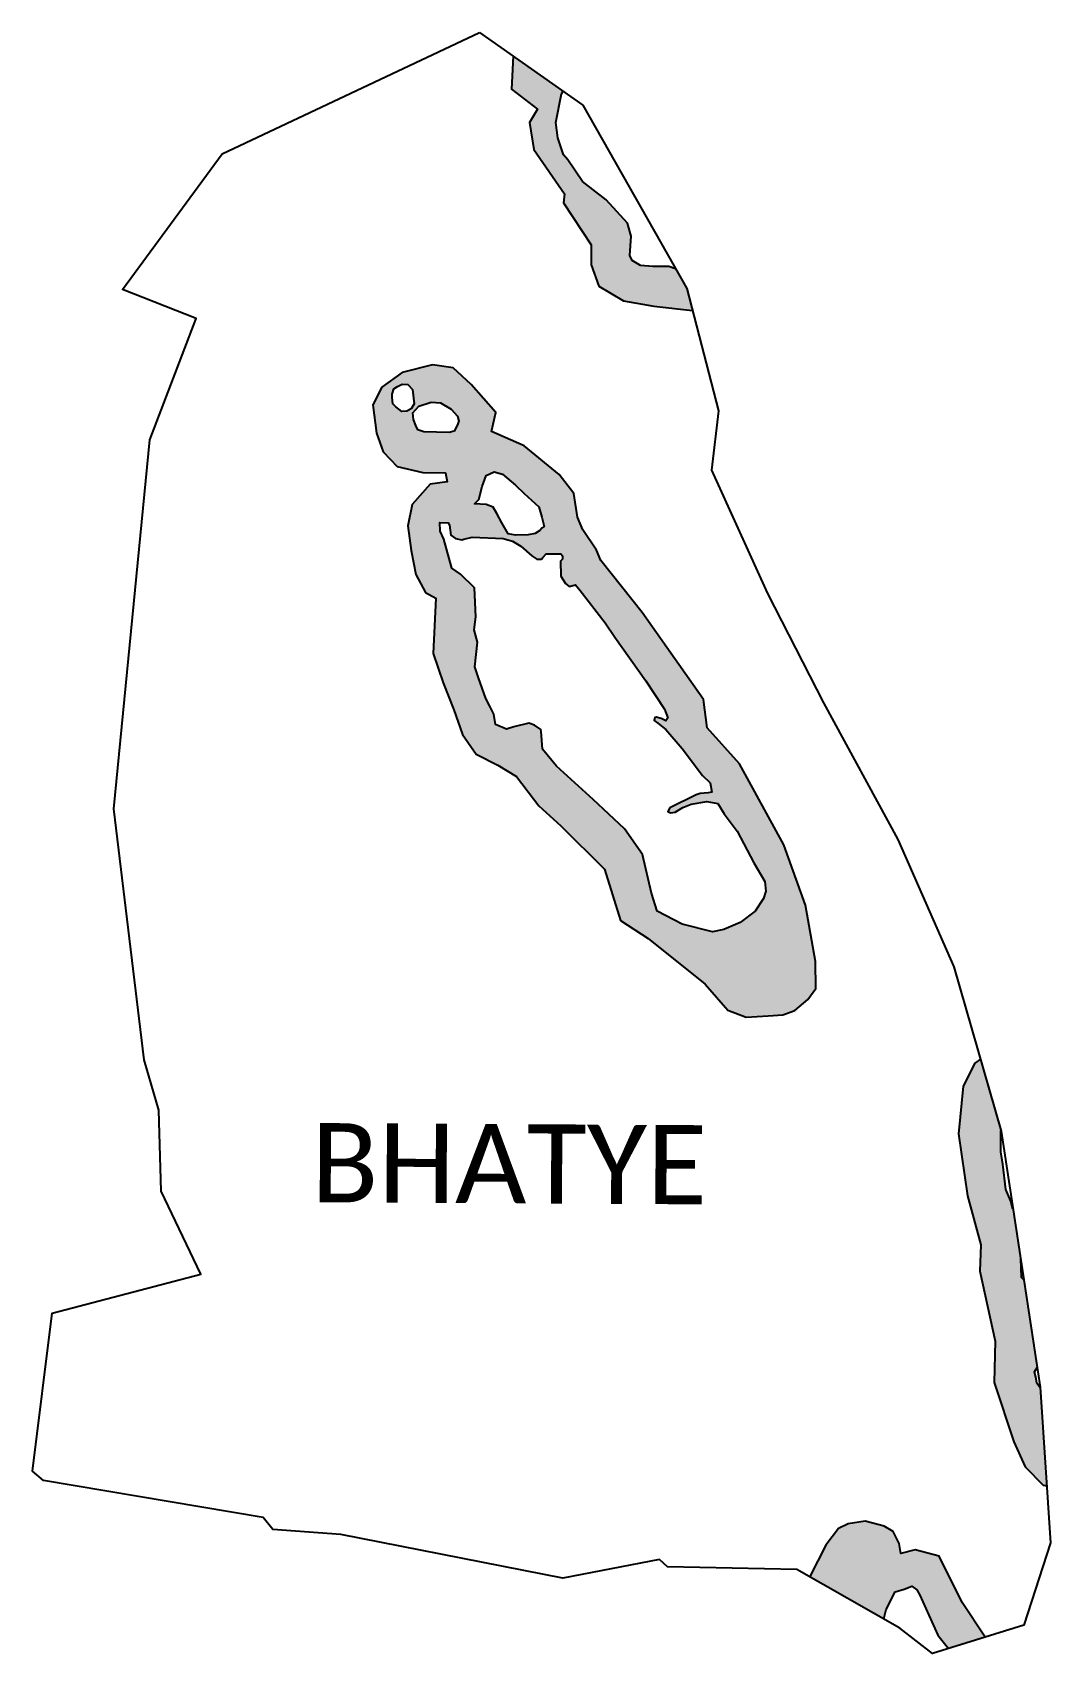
# Model space of a CAD drawing. Header units: metres. Extents: x 318439 to 319778, y 1876233 to 1878364.
import ezdxf

# ---------------------------------------------------------------- set-up
doc = ezdxf.new("R2010")
doc.units = ezdxf.units.M
for name, color, linetype in [('MANGROOVE BUFFER ZONE', 120, 'Continuous'), ('village', 3, 'Continuous'), ('VILLAGE NAME', 250, 'Continuous')]:
    doc.layers.add(name, color=color, linetype=linetype)
doc.styles.get("Standard").update_dxf_attribs({"font": 'simplex.shx'})

msp = doc.modelspace()

# ---------------------------------------------------------------- hatches: boundary and pattern name
at = {"layer": 'MANGROOVE BUFFER ZONE'}
h = msp.add_hatch(dxfattribs=at)
h.set_pattern_fill('GRASS', color=256)
h.paths.add_polyline_path([(319240.7, 1877601.3), (319186.2, 1877669.6), (319180.6, 1877683.3), (319162.6, 1877709.9), (319155.5, 1877726.6), (319150.8, 1877757.9), (319131.7, 1877783), (319085.5, 1877820.3), (319042.5, 1877839.4), (319048.5, 1877864.5), (319015.8, 1877900.9), (318992.4, 1877923), (318965, 1877926.9), (318925.3, 1877917), (318898.4, 1877897.6), (318886.7, 1877874.4), (318891.6, 1877837.1), (318900.3, 1877812.5), (318918.6, 1877793.3), (318952.4, 1877785.6), (318982.4, 1877784.9), (318984.2, 1877773.2), (318961.9, 1877770.2), (318938.4, 1877743.3), (318932.6, 1877715.2), (318937, 1877682.9), (318943.4, 1877651.5), (318956, 1877627.5), (318969.3, 1877620.3), (318966, 1877547.4), (318979, 1877508.9), (318993.3, 1877473.6), (319004.7, 1877440.8), (319022.7, 1877415), (319050.8, 1877400.7), (319075.6, 1877385.8), (319104.9, 1877347.4), (319133.6, 1877321.1), (319191.2, 1877264.1), (319212.3, 1877196.6), (319248.8, 1877172.8), (319323.5, 1877112.8), (319353.3, 1877078.8), (319377.4, 1877069.6), (319406.5, 1877071.1), (319425.7, 1877072.5), (319441.5, 1877078.3), (319458.7, 1877092.6), (319469, 1877107), (319468.4, 1877142.6), (319455.5, 1877216.5), (319427, 1877295.9), (319368.5, 1877402.6), (319326.4, 1877449.6), (319321.5, 1877486.9)])
h.paths.add_polyline_path([(319020.9, 1877530.1), (319024.1, 1877562.5), (319020, 1877578.7), (319022, 1877595.5), (319020.4, 1877633.9), (319001.8, 1877651.9), (318990.7, 1877659.8), (318980, 1877698), (318975, 1877708.4), (318974.6, 1877719.6), (318985.9, 1877719.3), (318987.5, 1877716.4), (318989.1, 1877702.9), (318995.2, 1877698.6), (319003.6, 1877696.7), (319006.3, 1877697.6), (319017.2, 1877700.6), (319057.8, 1877698.7), (319070.1, 1877695.1), (319081.3, 1877688.8), (319095.7, 1877675.7), (319102.4, 1877671.7), (319108.3, 1877671.3), (319110, 1877673.6), (319114.4, 1877678.3), (319133.8, 1877678.3), (319136.1, 1877676), (319135.9, 1877671.6), (319133.3, 1877669), (319134, 1877649.2), (319140, 1877639.5), (319144.9, 1877635.6), (319153.3, 1877637.6), (319159.3, 1877630.4), (319191.9, 1877588), (319205, 1877569.1), (319245.6, 1877511.5), (319269.9, 1877474.4), (319274.5, 1877462.8), (319271.8, 1877458.9), (319265.6, 1877462.2), (319259.2, 1877464), (319257.2, 1877463.2), (319256.6, 1877459.2), (319261.4, 1877455.9), (319271.8, 1877447.6), (319293.4, 1877422.8), (319320.2, 1877387.1), (319330.1, 1877377.6), (319332.2, 1877365.2), (319327.5, 1877364.2), (319316.9, 1877363.5), (319311.8, 1877361.5), (319276.9, 1877344.7), (319274.6, 1877340), (319278, 1877338), (319284, 1877338.9), (319294.3, 1877345.2), (319305, 1877349.5), (319325.8, 1877352.9), (319340.1, 1877350.3), (319348.4, 1877336.7), (319365.5, 1877314), (319387.4, 1877272.5), (319401.8, 1877247.8), (319403.1, 1877235), (319400.2, 1877225.3), (319389.4, 1877208.8), (319369.6, 1877193.9), (319348, 1877184.5), (319333.4, 1877181.5), (319293.4, 1877191.5), (319260.5, 1877208.6), (319252.9, 1877232.6), (319241.2, 1877283.1), (319217.7, 1877316.8), (319176.2, 1877355.6), (319128.2, 1877399.4), (319109.5, 1877421.9), (319107.8, 1877445.1), (319107.6, 1877447.8), (319099, 1877453.5), (319091.7, 1877455.7), (319071.9, 1877451), (319062.5, 1877448.1), (319048.1, 1877454.2), (319045.8, 1877467.9), (319040.5, 1877478.4), (319035.4, 1877488.4), (319025.6, 1877515.7)], flags=16)
h.paths.add_polyline_path([(319064.4, 1877704.8), (319056.4, 1877719.1), (319049.6, 1877731.7), (319044.7, 1877739.7), (319035.5, 1877743.4), (319020.4, 1877744.3), (319026.1, 1877749.8), (319030.5, 1877766.9), (319035.6, 1877781.3), (319046.1, 1877786.5), (319057.3, 1877783.1), (319074.1, 1877768.8), (319085.6, 1877757.7), (319105, 1877740.5), (319108.8, 1877726.9), (319112, 1877714.5), (319109.2, 1877712.8), (319106.3, 1877709.1), (319100.1, 1877705.3), (319090.8, 1877703.4), (319074.3, 1877702.9)], flags=16)
h.paths.add_polyline_path([(318987, 1877838), (318953.6, 1877838.9), (318945.8, 1877841.3), (318943, 1877847.2), (318940.2, 1877855.1), (318939.1, 1877863.8), (318947.1, 1877872.5), (318963.5, 1877878), (318975.7, 1877877.1), (318989.7, 1877868.9), (318997.8, 1877859.5), (318999.5, 1877853), (318997.6, 1877847.4), (318993.4, 1877839.8)], flags=16)
h.paths.add_polyline_path([(318931.5, 1877866.1), (318924.7, 1877865.7), (318916.7, 1877871.8), (318912.8, 1877875.7), (318912, 1877883.9), (318912.2, 1877888.5), (318914.2, 1877895.6), (318919.1, 1877898.6), (318925.2, 1877901.4), (318932.5, 1877901), (318938.8, 1877894.7), (318941.1, 1877875.6), (318937.1, 1877869.3)], flags=16)
h.paths.add_polyline_path([(319631.1, 1876360.9), (319599.5, 1876369), (319580.8, 1876364.6), (319578.8, 1876377.6), (319570.6, 1876393.3), (319559, 1876400.5), (319534.1, 1876406.7), (319511.4, 1876403.6), (319498.9, 1876397.3), (319482, 1876375.4), (319460.9, 1876333.7), (319558.6, 1876278.3), (319561.6, 1876290.8), (319573.5, 1876314), (319585.1, 1876317.4), (319595.3, 1876321.4), (319601.8, 1876316.8), (319605.8, 1876309.8), (319629.6, 1876257), (319643.5, 1876239.3), (319691.7, 1876254.3), (319661.3, 1876300.1)])
h.paths.add_polyline_path([(319742.2, 1876724.6), (319739.3, 1876727.2), (319738.5, 1876749), (319728.1, 1876817.4), (319725.2, 1876827.7), (319718.9, 1876843), (319714.9, 1876876), (319712.3, 1876892.3), (319712.3, 1876920.4), (319685.4, 1877014.1), (319678.1, 1877008.8), (319662.7, 1876978.9), (319656.5, 1876916.2), (319668.4, 1876834.5), (319685.9, 1876770), (319684.8, 1876735.7), (319705, 1876643.7), (319703.5, 1876589.2), (319729.3, 1876511), (319744.3, 1876478.3), (319768.1, 1876454.2), (319772.6, 1876453.2), (319763.8, 1876582.2), (319759.7, 1876588.1), (319758.5, 1876594), (319756.7, 1876603.1), (319759.8, 1876609.1)])
h.paths.add_polyline_path([(319143.1, 1878196.3), (319137.3, 1878203.1), (319129.8, 1878225.2), (319127.3, 1878245.4), (319134.6, 1878283.3), (319136.7, 1878286.6), (319071, 1878332.8), (319069.1, 1878289.5), (319103, 1878263.2), (319092.5, 1878245.4), (319098.5, 1878210.1), (319138.8, 1878151.6), (319137.5, 1878140), (319173.7, 1878084.6), (319173.5, 1878058.5), (319183.7, 1878030.2), (319216.4, 1878011.3), (319255.9, 1878003.9), (319306.9, 1877998.6), (319299.4, 1878027.4), (319284.7, 1878053.2), (319275.8, 1878056.4), (319254.9, 1878056.3), (319238.5, 1878057.7), (319227.7, 1878064.1), (319224.5, 1878070.9), (319226.4, 1878096.2), (319221.6, 1878113.2), (319193.2, 1878143.7), (319162.2, 1878167.9)])

# ---------------------------------------------------------------- linework, layer by layer
at = {"color": 3, "flags": 128}
msp.add_lwpolyline([(319026.7, 1878363.9), (319162.7, 1878268.4)], dxfattribs=at)
at = {"layer": 'MANGROOVE BUFFER ZONE', "flags": 128}
for points in [[(319071, 1878332.8), (319069.1, 1878289.5), (319103, 1878263.2), (319092.5, 1878245.4), (319098.5, 1878210.1), (319138.8, 1878151.6), (319137.5, 1878140), (319173.7, 1878084.6), (319173.5, 1878058.5), (319183.7, 1878030.2), (319216.4, 1878011.3), (319255.9, 1878003.9), (319306.9, 1877998.6)], [(319284.7, 1878053.2), (319275.8, 1878056.4), (319254.9, 1878056.3), (319238.5, 1878057.7), (319227.7, 1878064.1), (319224.5, 1878070.9), (319226.4, 1878096.2), (319221.6, 1878113.2), (319193.2, 1878143.7), (319162.2, 1878167.9), (319143.1, 1878196.3), (319137.3, 1878203.1), (319129.8, 1878225.2), (319127.3, 1878245.4), (319134.6, 1878283.3), (319136.7, 1878286.6)], [(319685.4, 1877014.1), (319678.1, 1877008.8), (319662.7, 1876978.9), (319656.5, 1876916.2), (319668.4, 1876834.5), (319685.9, 1876770), (319684.8, 1876735.7), (319705, 1876643.7), (319703.5, 1876589.2), (319729.3, 1876511), (319744.3, 1876478.3), (319768.1, 1876454.2), (319772.6, 1876453.2)], [(319728.1, 1876817.4), (319725.2, 1876827.7), (319718.9, 1876843), (319714.9, 1876876), (319712.3, 1876892.3), (319712.3, 1876920.4)], [(319742.2, 1876724.6), (319739.3, 1876727.2), (319738.4, 1876751.9)], [(319763.8, 1876582.2), (319759.7, 1876588.1), (319758.5, 1876594), (319756.7, 1876603.1), (319759.8, 1876609.1)], [(319691.7, 1876254.3), (319661.3, 1876300.1), (319631.1, 1876360.9), (319599.5, 1876369), (319580.8, 1876364.6), (319578.8, 1876377.6), (319570.6, 1876393.3), (319559, 1876400.5), (319534.1, 1876406.7), (319511.4, 1876403.6), (319498.9, 1876397.3), (319482, 1876375.4), (319461.1, 1876334.1), (319460.8, 1876333.7)], [(319558.6, 1876278.3), (319561.6, 1876290.8), (319573.5, 1876314), (319585.1, 1876317.4), (319595.3, 1876321.4), (319601.8, 1876316.8), (319605.8, 1876309.8), (319629.6, 1876257), (319643.5, 1876239.3)]]:
    msp.add_lwpolyline(points, dxfattribs=at)
for points in [[(319455.5, 1877216.5), (319427, 1877295.9), (319368.5, 1877402.6), (319326.4, 1877449.6), (319321.5, 1877486.9), (319240.7, 1877601.3), (319186.2, 1877669.6), (319180.6, 1877683.3), (319162.6, 1877709.9), (319155.5, 1877726.6), (319150.8, 1877757.9), (319131.7, 1877783), (319085.5, 1877820.3), (319042.5, 1877839.4), (319048.5, 1877864.5), (319015.8, 1877900.9), (318992.4, 1877923), (318965, 1877926.9), (318925.3, 1877917), (318898.4, 1877897.6), (318886.7, 1877874.4), (318891.6, 1877837.1), (318900.3, 1877812.5), (318918.6, 1877793.3), (318952.4, 1877785.6), (318982.4, 1877784.9), (318984.2, 1877773.2), (318961.9, 1877770.2), (318938.4, 1877743.3), (318932.6, 1877715.2), (318937, 1877682.9), (318943.4, 1877651.5), (318956, 1877627.5), (318969.3, 1877620.3), (318966, 1877547.4), (318979, 1877508.9), (318993.3, 1877473.6), (319004.7, 1877440.8), (319022.7, 1877415), (319050.8, 1877400.7), (319075.6, 1877385.8), (319104.9, 1877347.4), (319133.6, 1877321.1), (319191.2, 1877264.1), (319212.3, 1877196.6), (319248.8, 1877172.8), (319323.5, 1877112.8), (319353.3, 1877078.8), (319377.4, 1877069.6), (319406.5, 1877071.1), (319425.7, 1877072.5), (319441.5, 1877078.3), (319458.7, 1877092.6), (319469, 1877107), (319468.4, 1877142.6)], [(318937.1, 1877869.3), (318931.5, 1877866.1), (318924.7, 1877865.7), (318916.7, 1877871.8), (318912.8, 1877875.7), (318912, 1877883.9), (318912.2, 1877888.5), (318914.2, 1877895.6), (318919.1, 1877898.6), (318925.2, 1877901.4), (318932.5, 1877901), (318938.8, 1877894.7), (318941.1, 1877875.6)], [(318993.4, 1877839.8), (318987, 1877838), (318953.6, 1877838.9), (318945.8, 1877841.3), (318943, 1877847.2), (318940.2, 1877855.1), (318939.1, 1877863.8), (318947.1, 1877872.5), (318963.5, 1877878), (318975.7, 1877877.1), (318989.7, 1877868.9), (318997.8, 1877859.5), (318999.5, 1877853), (318997.6, 1877847.4)], [(319100.1, 1877705.3), (319090.8, 1877703.4), (319074.3, 1877702.9), (319064.4, 1877704.8), (319056.4, 1877719.1), (319049.6, 1877731.7), (319044.7, 1877739.7), (319035.5, 1877743.4), (319020.4, 1877744.3), (319026.1, 1877749.8), (319030.5, 1877766.9), (319035.6, 1877781.3), (319046.1, 1877786.5), (319057.3, 1877783.1), (319074.1, 1877768.8), (319085.6, 1877757.7), (319105, 1877740.5), (319108.8, 1877726.9), (319112, 1877714.5), (319109.2, 1877712.8), (319106.3, 1877709.1)], [(319369.6, 1877193.9), (319348, 1877184.5), (319333.4, 1877181.5), (319293.4, 1877191.5), (319260.5, 1877208.6), (319252.9, 1877232.6), (319241.2, 1877283.1), (319217.7, 1877316.8), (319176.2, 1877355.6), (319128.2, 1877399.4), (319109.5, 1877421.9), (319107.8, 1877445.1), (319107.6, 1877447.8), (319099, 1877453.5), (319091.7, 1877455.7), (319071.9, 1877451), (319062.5, 1877448.1), (319048.1, 1877454.2), (319045.8, 1877467.9), (319040.5, 1877478.4), (319035.4, 1877488.4), (319025.6, 1877515.7), (319020.9, 1877530.1), (319024.1, 1877562.5), (319020, 1877578.7), (319022, 1877595.5), (319020.4, 1877633.9), (319001.8, 1877651.9), (318990.7, 1877659.8), (318980, 1877698), (318975, 1877708.4), (318974.6, 1877719.6), (318985.9, 1877719.3), (318987.5, 1877716.4), (318989.1, 1877702.9), (318995.2, 1877698.6), (319003.6, 1877696.7), (319006.3, 1877697.6), (319017.2, 1877700.6), (319057.8, 1877698.7), (319070.1, 1877695.1), (319081.3, 1877688.8), (319095.7, 1877675.7), (319102.4, 1877671.7), (319108.3, 1877671.3), (319110, 1877673.6), (319114.4, 1877678.3), (319133.8, 1877678.3), (319136.1, 1877676), (319135.9, 1877671.6), (319133.3, 1877669), (319134, 1877649.2), (319140, 1877639.5), (319144.9, 1877635.6), (319153.3, 1877637.6), (319159.3, 1877630.4), (319191.9, 1877588), (319205, 1877569.1), (319245.6, 1877511.5), (319269.9, 1877474.4), (319274.5, 1877462.8), (319271.8, 1877458.9), (319265.6, 1877462.2), (319259.2, 1877464), (319257.2, 1877463.2), (319256.6, 1877459.2), (319261.4, 1877455.9), (319271.8, 1877447.6), (319293.4, 1877422.8), (319320.2, 1877387.1), (319330.1, 1877377.6), (319332.2, 1877365.2), (319327.5, 1877364.2), (319316.9, 1877363.5), (319311.8, 1877361.5), (319276.9, 1877344.7), (319274.6, 1877340), (319278, 1877338), (319284, 1877338.9), (319294.3, 1877345.2), (319305, 1877349.5), (319325.8, 1877352.9), (319340.1, 1877350.3), (319348.4, 1877336.7), (319365.5, 1877314), (319387.4, 1877272.5), (319401.8, 1877247.8), (319403.1, 1877235), (319400.2, 1877225.3), (319389.4, 1877208.8)]]:
    msp.add_lwpolyline(points, close=True, dxfattribs=at)
at = {"layer": 'village', "color": 3}
for points in [[(319777.6, 1876378.6, 0), (319742.5, 1876270, 0), (319691.8, 1876254.3, 0), (319622.6, 1876232.8, 0), (319579.6, 1876266.4, 0), (319443.9, 1876343.3, 0), (319273.9, 1876346.7, 0), (319263.7, 1876356.3, 0), (319136.4, 1876331.8, 0), (318844.4, 1876389.5, 0), (318755.2, 1876396.1, 0), (318742.4, 1876411.6, 0), (318453.9, 1876460.5, 0), (318439.1, 1876472.5, 0), (318465.3, 1876680.5, 0), (318660.4, 1876731.7, 0), (318608.3, 1876840.5, 0), (318605.5, 1876947.3, 0), (318586.2, 1877013.4, 0), (318546.1, 1877343.5, 0), (318593.3, 1877828.2, 0), (318654.6, 1877987.8, 0), (318557.7, 1878026.1, 0), (318688.4, 1878204.5, 0), (319026.7, 1878363.9, 0)], [(319162.7, 1878268.4, 0), (319299.4, 1878027.4, 0), (319341.2, 1877866.3, 0), (319332, 1877788.7, 0), (319405.5, 1877626.5, 0), (319478.9, 1877482.8, 0), (319576.8, 1877303.2, 0), (319650.5, 1877135.5, 0), (319712.6, 1876919.4, 0), (319742.3, 1876724.2, 0), (319763.8, 1876583, 0), (319777.6, 1876378.6, 0)]]:
    msp.add_polyline3d(points, dxfattribs=at)

# ---------------------------------------------------------------- texts
at = {"layer": 'VILLAGE NAME', "insert": (318806, 1876930.3), "char_height": 104.042, "attachment_point": 1, "rotation": 359.6762}
msp.add_mtext_dynamic_manual_height_columns('{\\fCalibri|b0|i0|c0|p34;BHATYE}', width=1217.858, gutter_width=520.2, heights=[0], dxfattribs=at)

doc.saveas('drawing.dxf')
